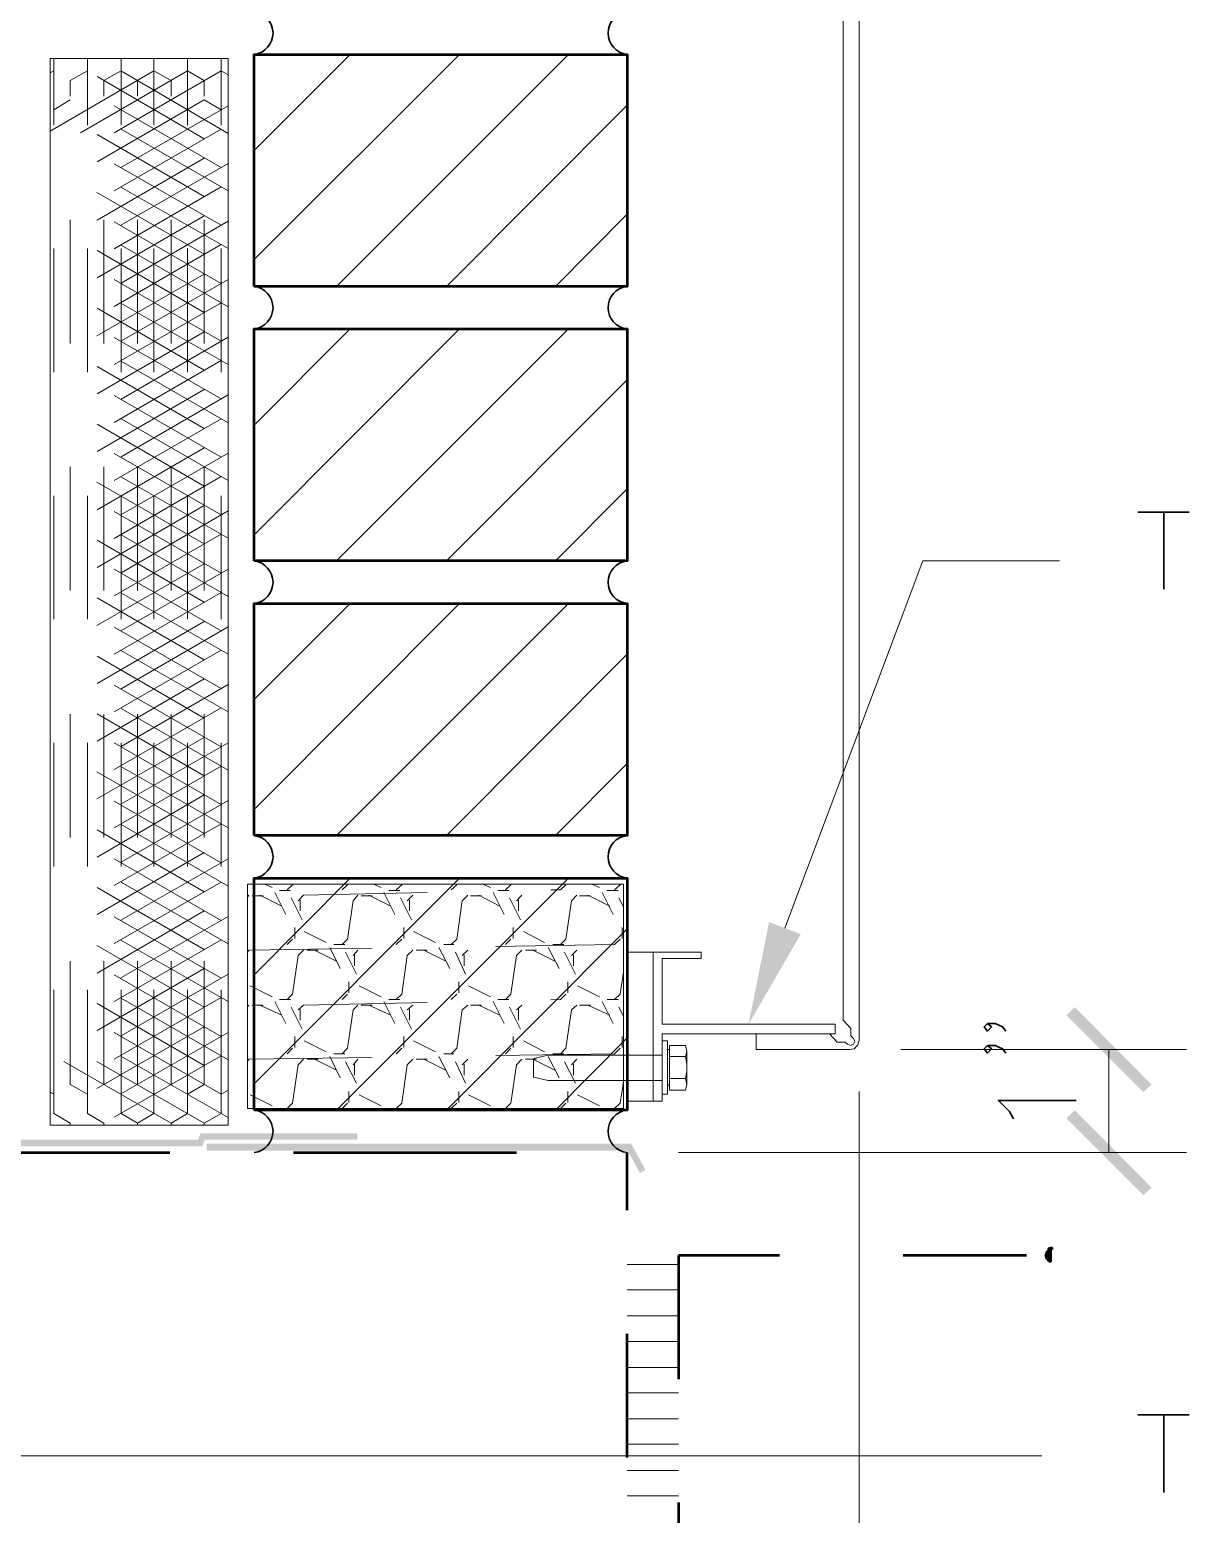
# Model space of a CAD drawing. Header units: inches. Extents: x 5 to 516, y -193 to 129.
# Drawn here: x 335.413 to 336.352, y -11.052 to -9.85 of the extents above; entities that cross this region are included whole.
import ezdxf

# ---------------------------------------------------------------- set-up
doc = ezdxf.new("R2010")
doc.units = ezdxf.units.IN
doc.header["$MEASUREMENT"] = 0
doc.linetypes.add('PDF_IMPORT', pattern=[1, 0.8, -0.2])
doc.layers.add('PDF6_Geometry', color=7, linetype='Continuous')
doc.layers.add('PDF6_Solid Fills', color=7, linetype='Continuous')

msp = doc.modelspace()

# ---------------------------------------------------------------- hatches: boundary and pattern name
at = {"layer": 'PDF6_Solid Fills', "transparency": 33554559}
for points in [[(336.3145907, -10.7100272), (336.3212574, -10.7039161), (336.2590349, -10.641138), (336.2523685, -10.647805)], [(336.2590352, -10.7244711), (336.2523685, -10.7311378), (336.314591, -10.7933597), (336.3212574, -10.7872489)], [(335.5529229, -10.7539159), (335.5518118, -10.7433604), (335.5495896, -10.7483604), (335.2773675, -10.7483596), (335.2723685, -10.753916)], [(335.6784801, -10.7483596), (335.6784801, -10.7433596), (335.5518134, -10.7433604), (335.5529239, -10.7539151), (335.5551468, -10.7483596)], [(335.5568122, -10.7516939), (335.5568122, -10.7572495), (335.8973677, -10.7572492), (335.907368, -10.7755826), (335.9118129, -10.772805), (335.9001455, -10.7516939)], [(336.2379238, -10.8366933), (336.2357016, -10.8389155), (336.2345909, -10.8416926), (336.2351456, -10.8444707), (336.2368131, -10.846693), (336.2390337, -10.84836), (336.240702, -10.847249), (336.240702, -10.8455818), (336.240702, -10.8433603), (336.240702, -10.840026), (336.2407017, -10.8372487), (336.2407016, -10.8361377)]]:
    msp.add_hatch(color=256, dxfattribs=at).paths.add_polyline_path(points)

# ---------------------------------------------------------------- linework, layer by layer
at = {"layer": 'PDF6_Geometry', "lineweight": 15}
for points in [[(336.0718132, -8.8261376), (336.0718132, -10.6516932)], [(336.0845899, -8.8261376), (336.0845899, -10.6678042)], [(335.5951468, -9.9478044), (335.6729245, -9.8700266)], [(335.5951468, -10.0361381), (335.7612579, -9.870027)], [(335.661813, -10.0578045), (335.8495908, -9.8700267)], [(335.4329244, -9.8833603), (335.4301466, -9.885027)], [(335.460146, -9.8833603), (335.4462572, -9.8911381)], [(335.4873677, -9.8833603), (335.4734788, -9.8911381)], [(335.5279245, -9.8911378), (335.5140356, -9.88336)], [(335.55459, -9.8911378), (335.5412567, -9.88336)], [(335.5740354, -9.8866935), (335.5684798, -9.8833602)], [(335.4462572, -9.9066938), (335.4329238, -9.9150272)], [(335.5684789, -9.9150263), (335.55459, -9.9066929)], [(335.7507005, -10.0578045), (335.8968116, -9.9111378)], [(335.8390342, -10.0578045), (335.896812, -9.9994711)], [(335.5951468, -10.2589153), (335.7612579, -10.0922486)], [(335.5951468, -10.1700266), (335.6729245, -10.0922489)], [(335.661813, -10.2800267), (335.8495908, -10.0922489)], [(335.7507005, -10.2800267), (335.8968116, -10.13336)], [(335.8390342, -10.2800267), (335.896812, -10.2216933)], [(336.0245901, -10.5772487), (336.1362568, -10.2800265), (336.2468123, -10.2800265)], [(335.5951468, -10.4811375), (335.7612579, -10.3144708)], [(335.5951468, -10.3922488), (335.6729245, -10.3144711)], [(335.661813, -10.5022489), (335.8495908, -10.3144711)], [(335.7507005, -10.5022489), (335.8968116, -10.3555822)], [(335.8390342, -10.5022489), (335.896812, -10.4439156)], [(335.5951468, -10.7033597), (335.7612579, -10.5366931)], [(335.5951468, -10.6150272), (335.6729245, -10.5366938)], [(335.661813, -10.7244711), (335.8495908, -10.5366933)], [(335.5895903, -10.5522491), (335.5907014, -10.5505824)], [(335.599591, -10.5505819), (335.6173688, -10.5594708)], [(335.6034792, -10.5416934), (335.6095903, -10.5444712)], [(335.6118116, -10.5483598), (335.6207005, -10.5661376)], [(335.615702, -10.5466927), (335.6245909, -10.5466927)], [(335.6218123, -10.5461377), (335.6262568, -10.5422488)], [(335.6262566, -10.5422484), (335.6262566, -10.5416928)], [(335.6307009, -10.5550262), (335.6351453, -10.5505818)], [(335.6662572, -10.5461377), (335.6707017, -10.5422488)], [(335.6751458, -10.5550262), (335.6790347, -10.5505818)], [(335.6879247, -10.5505819), (335.7057025, -10.5594708)], [(335.6918129, -10.5416934), (335.697924, -10.5444712)], [(335.7001453, -10.5483598), (335.7090342, -10.5661376)], [(335.7040357, -10.5466927), (335.7129246, -10.5466927)], [(335.710146, -10.5461377), (335.7145905, -10.5422488)], [(335.7145903, -10.5422484), (335.7145903, -10.5416928)], [(335.7190346, -10.5550262), (335.723479, -10.5505818)], [(335.7545909, -10.5461377), (335.7590354, -10.5422488)], [(335.7634795, -10.5550262), (335.7679239, -10.5505818)], [(335.7768122, -10.5505819), (335.7940345, -10.5594708)], [(335.7801466, -10.5416934), (335.7862577, -10.5444712)], [(335.788479, -10.5483598), (335.7973679, -10.5661376)], [(335.7923672, -10.5466927), (335.8012561, -10.5466927)], [(335.7984797, -10.5461377), (335.8029242, -10.5422488)], [(335.802924, -10.5422484), (335.802924, -10.5416928)], [(335.8073683, -10.5550262), (335.8118127, -10.5505818)], [(335.8429246, -10.5461377), (335.8473691, -10.5422488)], [(335.8518132, -10.5550262), (335.8562576, -10.5505818)], [(335.8651459, -10.5505819), (335.8829237, -10.5594708)], [(335.8684803, -10.5416934), (335.8745914, -10.5444712)], [(335.8768127, -10.5483598), (335.8857016, -10.5661376)], [(335.8807009, -10.5466927), (335.8895898, -10.5466927)], [(335.8868134, -10.5461377), (335.8912579, -10.5422488)], [(335.8912577, -10.5422484), (335.8918132, -10.5416928)], [(335.5934785, -10.551138), (335.6023674, -10.551138)], [(335.6251467, -10.5528041), (335.6340356, -10.5705819)], [(335.6323692, -10.5544712), (335.6323692, -10.5633601)], [(335.6707015, -10.5861372), (335.6751459, -10.5550261)], [(335.6818122, -10.551138), (335.690701, -10.551138)], [(335.7134781, -10.5528041), (335.722367, -10.5705819)], [(335.7207006, -10.5544712), (335.7207006, -10.5633601)], [(335.7590352, -10.5861372), (335.7634796, -10.5550261)], [(335.7701459, -10.551138), (335.7790347, -10.551138)], [(335.8018118, -10.5528041), (335.8107007, -10.5705819)], [(335.8090343, -10.5544712), (335.8090343, -10.5633601)], [(335.8473689, -10.5861372), (335.8518133, -10.5550261)], [(335.8584795, -10.551138), (335.8673684, -10.551138)], [(335.8901455, -10.5528041), (335.8940344, -10.5600263)], [(335.6218123, -10.5905826), (335.6262568, -10.5861381)], [(335.6279226, -10.5766937), (335.6279226, -10.5855826)], [(335.6357012, -10.5800269), (335.653479, -10.5889158)], [(335.6662572, -10.5905826), (335.6707017, -10.5861381)], [(335.710146, -10.5905826), (335.7145905, -10.5861381)], [(335.7162563, -10.5766937), (335.7162563, -10.5855826)], [(335.7240349, -10.5800269), (335.7418127, -10.5889158)], [(335.7507005, -10.7244711), (335.8968116, -10.5778044)], [(335.7545909, -10.5905826), (335.7590354, -10.5861381)], [(335.7984797, -10.5905826), (335.8029242, -10.5861381)], [(335.80459, -10.5766937), (335.80459, -10.5855826)], [(335.8129247, -10.5800269), (335.8301469, -10.5889158)], [(335.8429246, -10.5905826), (335.8473691, -10.5861381)], [(335.8868134, -10.5905826), (335.8912579, -10.5861381)], [(335.8929237, -10.5766937), (335.8929237, -10.5855826)], [(335.5895903, -10.5966929), (335.5907014, -10.5950262)], [(335.6307009, -10.5994711), (335.6351453, -10.5950267)], [(335.6379234, -10.5950268), (335.6468123, -10.5950268)], [(335.6440337, -10.5950268), (335.6618114, -10.6039157)], [(335.6562565, -10.5928047), (335.6645898, -10.6100269)], [(335.6595908, -10.5905826), (335.6684797, -10.5905826)], [(335.6690355, -10.5966929), (335.6779244, -10.6144707)], [(335.6751458, -10.5994711), (335.6790347, -10.5950267)], [(335.7190346, -10.5994711), (335.723479, -10.5950267)], [(335.7262571, -10.5950268), (335.7351459, -10.5950268)], [(335.7323674, -10.5950268), (335.7501451, -10.6039157)], [(335.7445902, -10.5928047), (335.7534791, -10.6100269)], [(335.7484784, -10.5905826), (335.7568117, -10.5905826)], [(335.757923, -10.5966929), (335.7662563, -10.6144707)], [(335.7634795, -10.5994711), (335.7679239, -10.5950267)], [(335.8073683, -10.5994711), (335.8118127, -10.5950267)], [(335.8145907, -10.5950268), (335.8234796, -10.5950268)], [(335.820701, -10.5950268), (335.8384788, -10.6039157)], [(335.8329239, -10.5928047), (335.8418128, -10.6100269)], [(335.8368121, -10.5905826), (335.845701, -10.5905826)], [(335.8462567, -10.5966929), (335.8551456, -10.6144707)], [(335.8518132, -10.5994711), (335.8562576, -10.5950267)], [(335.9179233, -10.7172486), (335.9179233, -10.5966931), (335.9179233, -10.7172486), (335.9251455, -10.7172486), (335.9251455, -10.6628042), (336.0651455, -10.6628042), (336.0651455, -10.6550264), (335.9251455, -10.6550264), (335.9251455, -10.6016931), (335.9568122, -10.6016931), (335.9568122, -10.5966931), (335.9179233, -10.5966931)], [(335.6262566, -10.6305821), (335.6307011, -10.599471)], [(335.676258, -10.5989161), (335.676258, -10.607805)], [(335.7145903, -10.6305821), (335.7190347, -10.599471)], [(335.7651455, -10.5989161), (335.7651455, -10.607805)], [(335.802924, -10.6305821), (335.8073684, -10.599471)], [(335.8534792, -10.5989161), (335.8534792, -10.607805)], [(335.5895903, -10.613915), (335.5895903, -10.6144705)], [(335.6718114, -10.6205825), (335.6718114, -10.6294714)], [(335.7607012, -10.6205825), (335.7607012, -10.6294714)], [(335.8490349, -10.6205825), (335.8490349, -10.6294714)], [(335.8912577, -10.6305821), (335.8940355, -10.6128043)], [(335.5918124, -10.6239157), (335.6095902, -10.6328046)], [(335.6218123, -10.6350263), (335.6262568, -10.6305819)], [(335.6662572, -10.6350263), (335.6707017, -10.6305819)], [(335.6801461, -10.6239157), (335.6979239, -10.6328046)], [(335.710146, -10.6350263), (335.7145905, -10.6305819)], [(335.7545909, -10.6350263), (335.7590354, -10.6305819)], [(335.7684798, -10.6239157), (335.7862576, -10.6328046)], [(335.7984797, -10.6350263), (335.8029242, -10.6305819)], [(335.8429246, -10.6350263), (335.8473691, -10.6305819)], [(335.8568135, -10.6239157), (335.8745913, -10.6328046)], [(335.8868134, -10.6350263), (335.8912579, -10.6305819)], [(335.5895903, -10.6405828), (335.5907014, -10.6394717)], [(335.5934785, -10.6394706), (335.6023674, -10.6394706)], [(335.599591, -10.6394706), (335.6173688, -10.6478039)], [(335.6118116, -10.6366935), (335.6207005, -10.6544713)], [(335.615702, -10.6350263), (335.6245909, -10.6350263)], [(335.6251467, -10.6411378), (335.6340356, -10.6589155)], [(335.6307009, -10.6433599), (335.6351453, -10.639471)], [(335.6323692, -10.6428049), (335.6323692, -10.6516938)], [(335.6707015, -10.6744709), (335.6751459, -10.6433598)], [(335.6751458, -10.6433599), (335.6790347, -10.639471)], [(335.6818122, -10.6394706), (335.690701, -10.6394706)], [(335.6879247, -10.6394706), (335.7057025, -10.6478039)], [(335.7001453, -10.6366935), (335.7090342, -10.6544713)], [(335.7040357, -10.6350263), (335.7129246, -10.6350263)], [(335.7134781, -10.6411378), (335.722367, -10.6589155)], [(335.7190346, -10.6433599), (335.723479, -10.639471)], [(335.7207006, -10.6428049), (335.7207006, -10.6516938)], [(335.7590352, -10.6744709), (335.7634796, -10.6433598)], [(335.7634795, -10.6433599), (335.7679239, -10.639471)], [(335.7701459, -10.6394706), (335.7790347, -10.6394706)], [(335.7768122, -10.6394706), (335.7940345, -10.6478039)], [(335.788479, -10.6366935), (335.7973679, -10.6544713)], [(335.7923672, -10.6350263), (335.8012561, -10.6350263)], [(335.8018118, -10.6411378), (335.8107007, -10.6589155)], [(335.8073683, -10.6433599), (335.8118127, -10.639471)], [(335.8090343, -10.6428049), (335.8090343, -10.6516938)], [(335.8473689, -10.6744709), (335.8518133, -10.6433598)], [(335.8518132, -10.6433599), (335.8562576, -10.639471)], [(335.8584795, -10.6394706), (335.8673684, -10.6394706)], [(335.8651459, -10.6394706), (335.8829237, -10.6478039)], [(335.8768127, -10.6366935), (335.8857016, -10.6544713)], [(335.8807009, -10.6350263), (335.8895898, -10.6350263)], [(335.8901455, -10.6411378), (335.8940344, -10.64836)], [(336.0718132, -10.6516935), (336.0779243, -10.6583601), (336.0779243, -10.6644712)], [(335.6279226, -10.6650263), (335.6279226, -10.6739151)], [(335.6357012, -10.6683606), (335.653479, -10.6772495)], [(335.7162563, -10.6650263), (335.7162563, -10.6739151)], [(335.7240349, -10.6683606), (335.7418127, -10.6772495)], [(335.80459, -10.6650263), (335.80459, -10.6739151)], [(335.8129247, -10.6683606), (335.8301469, -10.6772495)], [(335.8390342, -10.7244711), (335.896812, -10.6661378)], [(335.8929237, -10.6650263), (335.8929237, -10.6739151)], [(336.0607003, -10.6628041), (336.0012559, -10.6628041)], [(336.0012566, -10.6755819), (336.0012566, -10.6628042)], [(336.0845914, -10.6678042), (336.0834803, -10.6716931), (336.0807025, -10.6750264), (336.0768136, -10.6755819), (336.001258, -10.6755819)], [(336.0607018, -10.6628038), (336.0668129, -10.6694705), (336.0734795, -10.6694705), (336.0751462, -10.6711372)], [(336.0751453, -10.6711377), (336.0779231, -10.6722488), (336.0801453, -10.6711377), (336.0812564, -10.6689155), (336.0801453, -10.6666932), (336.0779231, -10.664471)], [(335.6218123, -10.6789151), (335.6262568, -10.6744707)], [(335.6562565, -10.6811373), (335.6645898, -10.6983595)], [(335.6595908, -10.6789151), (335.6684797, -10.6789151)], [(335.6662572, -10.6789151), (335.6707017, -10.6744707)], [(335.710146, -10.6789151), (335.7145905, -10.6744707)], [(335.7445902, -10.6811373), (335.7534791, -10.6983595)], [(335.7484784, -10.6789151), (335.7568117, -10.6789151)], [(335.7545909, -10.6789151), (335.7590354, -10.6744707)], [(335.7984797, -10.6789151), (335.8029242, -10.6744707)], [(335.9251458, -10.6800262), (335.8329235, -10.6800262), (335.8212569, -10.682804), (335.8212569, -10.697804), (335.8329235, -10.7005818), (335.9251458, -10.7005818)], [(335.8329239, -10.6811373), (335.8418128, -10.6983595)], [(335.8368121, -10.6789151), (335.845701, -10.6789151)], [(335.8429246, -10.6789151), (335.8473691, -10.6744707)], [(335.8868134, -10.6789151), (335.8912579, -10.6744707)], [(335.9312561, -10.7044708), (335.9295894, -10.7044708), (335.9295894, -10.6755819), (335.9312561, -10.6755819)], [(335.9312561, -10.6811373), (335.9312561, -10.6722484), (335.9440338, -10.6722484)], [(335.9312561, -10.6989155), (335.9312561, -10.6811377), (335.9440338, -10.6811377), (335.9451449, -10.6872488)], [(335.944035, -10.6811373), (335.9451461, -10.6766928), (335.944035, -10.6722484)], [(335.9451449, -10.676693), (335.9451449, -10.7039152)], [(336.1184803, -10.6755819), (336.3495914, -10.6755819)], [(336.286813, -10.7589153), (336.286813, -10.6755819)], [(335.5895903, -10.6850266), (335.5907014, -10.6833599)], [(335.6262566, -10.7189158), (335.6307011, -10.6878047)], [(335.6307009, -10.6878048), (335.6351453, -10.6833604)], [(335.6379234, -10.6833594), (335.6468123, -10.6833594)], [(335.6440337, -10.6833594), (335.6618114, -10.6922483)], [(335.6690355, -10.6855815), (335.6779244, -10.7028038)], [(335.6751458, -10.6878048), (335.6790347, -10.6833604)], [(335.676258, -10.6872487), (335.676258, -10.6961376)], [(335.7145903, -10.7189158), (335.7190347, -10.6878047)], [(335.7190346, -10.6878048), (335.723479, -10.6833604)], [(335.7262571, -10.6833594), (335.7351459, -10.6833594)], [(335.7323674, -10.6833594), (335.7501451, -10.6922483)], [(335.757923, -10.6855815), (335.7662563, -10.7028038)], [(335.7634795, -10.6878048), (335.7679239, -10.6833604)], [(335.7651455, -10.6872487), (335.7651455, -10.6961376)], [(335.802924, -10.7189158), (335.8073684, -10.6878047)], [(335.8073683, -10.6878048), (335.8118127, -10.6833604)], [(335.8145907, -10.6833594), (335.8234796, -10.6833594)], [(335.820701, -10.6833594), (335.8384788, -10.6922483)], [(335.8462567, -10.6855815), (335.8551456, -10.7028038)], [(335.8518132, -10.6878048), (335.8562576, -10.6833604)], [(335.8534792, -10.6872487), (335.8534792, -10.6961376)], [(335.944035, -10.6989155), (335.9451461, -10.6933599)], [(335.460146, -10.7116933), (335.4462572, -10.7039155)], [(335.55459, -10.7039158), (335.5412567, -10.7116936)], [(335.5895903, -10.7022487), (335.5895903, -10.7028042)], [(335.8912577, -10.7189158), (335.8940355, -10.7016935)], [(335.9312561, -10.7083601), (335.9312561, -10.6989156), (335.9440338, -10.6989156)], [(335.9312572, -10.7083601), (335.944035, -10.7083601), (335.9451461, -10.7039156), (335.944035, -10.6989156)], [(335.4329244, -10.7116933), (335.4301466, -10.7100266)], [(335.5740354, -10.7083601), (335.5684798, -10.7116934)], [(335.5918124, -10.7122494), (335.6095902, -10.7211383)], [(335.6718114, -10.7094711), (335.6718114, -10.71836)], [(335.6801461, -10.7122494), (335.6979239, -10.7211383)], [(335.7607012, -10.7094711), (335.7607012, -10.71836)], [(335.7684798, -10.7122494), (335.7862576, -10.7211383)], [(335.8490349, -10.7094711), (335.8490349, -10.71836)], [(335.8568135, -10.7122494), (335.8745913, -10.7211383)], [(336.0845899, -10.7094711), (336.0845899, -11.46836)], [(335.4462572, -10.7350268), (335.4329238, -10.727249)], [(335.4734788, -10.7350268), (335.4601455, -10.727249)], [(335.5007005, -10.7350268), (335.4873672, -10.727249)], [(335.5140356, -10.7272482), (335.5007022, -10.735026)], [(335.5412572, -10.7272482), (335.5279239, -10.735026)], [(335.5684789, -10.7272482), (335.55459, -10.735026)], [(335.6218123, -10.72336), (335.6262568, -10.7189156)], [(335.665145, -10.72336), (335.6662562, -10.72336)], [(335.6662572, -10.72336), (335.6707017, -10.7189156)], [(335.710146, -10.72336), (335.7145905, -10.7189156)], [(335.7534787, -10.72336), (335.7545898, -10.72336)], [(335.7545909, -10.72336), (335.7590354, -10.7189156)], [(335.7984797, -10.72336), (335.8029242, -10.7189156)], [(335.8418124, -10.72336), (335.8429235, -10.72336)], [(335.8429246, -10.72336), (335.8473691, -10.7189156)], [(335.8868134, -10.72336), (335.8912579, -10.7189156)], [(335.4462572, -10.7366928), (335.4462572, -10.7350262)], [(335.4734788, -10.7366928), (335.4734788, -10.7350262)], [(335.5007005, -10.7366928), (335.5007005, -10.7350262)], [(335.5279245, -10.7366928), (335.5279245, -10.7350262)], [(335.55459, -10.7366928), (335.55459, -10.7350262)], [(335.9384785, -10.7589153), (336.3495897, -10.7589153)], [(335.0551461, -10.8228044), (335.2079239, -11.0044711), (336.2323683, -11.0044711)], [(335.9384785, -10.8494711), (335.8968119, -10.8494711)], [(335.9384785, -10.8700264), (335.8968119, -10.8700264)], [(335.9384785, -10.8911378), (335.8968119, -10.8911378)], [(335.9384785, -10.911693), (335.8968119, -10.911693)], [(335.9384785, -10.9328044), (335.8968119, -10.9328044)], [(335.9384785, -10.9533597), (335.8968119, -10.9533597)], [(335.9384785, -10.9744711), (335.8968119, -10.9744711)], [(335.9384785, -10.9950264), (335.8968119, -10.9950264)], [(335.9384785, -11.0161378), (335.8968119, -11.0161378)], [(335.9384785, -11.036693), (335.8968119, -11.036693)]]:
    msp.add_lwpolyline(points, dxfattribs=at)
for points in [[(335.5740354, -10.7366929), (335.5740354, -9.8733596), (335.4301465, -9.8733596), (335.4301465, -10.7366929)], [(335.5895903, -10.7233601), (335.5895903, -10.5416934), (335.8940347, -10.5416934), (335.8940347, -10.7233601)], [(335.8968119, -10.7172486), (335.8968119, -10.5966931), (335.917923, -10.5966931), (335.917923, -10.7172486)], [(335.9251458, -10.7116939), (335.9251458, -10.6683606), (335.9295902, -10.6683606), (335.9295902, -10.7116939)]]:
    msp.add_lwpolyline(points, close=True, dxfattribs=at)
at = {"layer": 'PDF6_Geometry', "linetype": 'PDF_IMPORT', "lineweight": 15, "ltscale": 0.016111}
for points in [[(335.4329244, -10.7272482), (335.4329244, -9.8733603)], [(335.460146, -10.7272482), (335.460146, -9.8733603)], [(335.4873677, -10.7272482), (335.4873677, -9.8733603)], [(335.5140356, -10.7272482), (335.5140356, -9.8733603)], [(335.5412572, -10.7272482), (335.5412572, -9.8733603)], [(335.5684789, -10.7272482), (335.5684789, -9.8733603)], [(335.4462572, -10.7039158), (335.4462572, -9.8911383)], [(335.4734788, -10.7039158), (335.4734788, -9.8911383)], [(335.5007005, -10.7039158), (335.5007005, -9.8911383)], [(335.5279245, -10.7039158), (335.5279245, -9.8911383)], [(335.55459, -10.7039158), (335.55459, -9.8911383)]]:
    msp.add_lwpolyline(points, dxfattribs=at)
at = {"layer": 'PDF6_Geometry', "lineweight": 50}
for points in [[(335.5951468, -10.0578042), (335.5951468, -9.8700264), (335.8968134, -9.8700264), (335.8968134, -10.0578042)], [(335.5951468, -10.2800264), (335.5951468, -10.0922486), (335.8968134, -10.0922486), (335.8968134, -10.2800264)], [(335.5951468, -10.5022486), (335.5951468, -10.3144708), (335.8968134, -10.3144708), (335.8968134, -10.5022486)], [(335.5951468, -10.7244708), (335.5951468, -10.5366931), (335.8968134, -10.5366931), (335.8968134, -10.7244708)], [(336.240702, -10.8361372), (336.2379243, -10.8366927), (336.240702, -10.8361372)], [(336.240702, -10.8372494), (336.240702, -10.8361383)]]:
    msp.add_lwpolyline(points, close=True, dxfattribs=at)
at = {"layer": 'PDF6_Geometry', "linetype": 'PDF_IMPORT', "lineweight": 15, "ltscale": 0.015723}
for points in [[(335.5140356, -9.8833603), (335.4301466, -9.932249)], [(335.55459, -9.9383598), (335.4601455, -9.88336)], [(335.5740354, -9.9339155), (335.4873672, -9.88336)], [(335.55459, -9.9066938), (335.4301466, -9.9789149)], [(335.55459, -10.4072488), (335.4301466, -10.3350266)], [(335.55459, -10.3755817), (335.4301466, -10.447805)], [(335.55459, -10.4539158), (335.4301466, -10.3816936)], [(335.55459, -10.4694707), (335.4301466, -10.5416929)], [(335.55459, -10.5478048), (335.4301466, -10.4755815)], [(335.55459, -10.5161378), (335.4301466, -10.5883599)]]:
    msp.add_lwpolyline(points, dxfattribs=at)
at = {"layer": 'PDF6_Geometry', "linetype": 'PDF_IMPORT', "lineweight": 15, "ltscale": 0.016197}
for points in [[(335.5684789, -9.9616933), (335.4329238, -9.88336)], [(335.5684789, -9.8833603), (335.4329238, -9.9616936)], [(335.5740354, -9.9805825), (335.4462572, -9.9066929)], [(335.5740354, -10.3333601), (335.4462572, -10.4072486)], [(335.5684789, -10.3522482), (335.4329238, -10.4305826)], [(335.5684789, -10.4305823), (335.4329238, -10.352249)], [(335.5684789, -10.3989152), (335.4329238, -10.4772485)], [(335.5684789, -10.5244713), (335.4329238, -10.446138)], [(335.5684789, -10.5711384), (335.4329238, -10.4928039)], [(335.5684789, -10.4928043), (335.4329238, -10.5711375)], [(335.5740354, -10.5900265), (335.4462572, -10.516138)]]:
    msp.add_lwpolyline(points, dxfattribs=at)
at = {"layer": 'PDF6_Geometry', "linetype": 'PDF_IMPORT', "lineweight": 15, "ltscale": 0.015918}
for points in [[(335.5412572, -9.8833603), (335.4462572, -9.9383601)], [(335.5740354, -9.9116931), (335.4462572, -9.985026)], [(335.5684789, -10.0083603), (335.4329238, -9.930582)], [(335.5684789, -9.9305823), (335.4329238, -10.0083595)], [(335.5740354, -10.0272484), (335.4462572, -9.9539155)], [(335.5740354, -9.9583601), (335.4462572, -10.031693)], [(335.5684789, -9.9772482), (335.4329238, -10.0555826)], [(335.5684789, -10.0555823), (335.4329238, -9.977249)], [(335.5740354, -10.0744704), (335.4462572, -10.0005825)], [(335.5740354, -10.005026), (335.4462572, -10.0789162)], [(335.5684789, -10.0239152), (335.4329238, -10.1022485)], [(335.5684789, -10.1022482), (335.4329238, -10.0239161)], [(335.5740354, -10.1211375), (335.4462572, -10.0478045)], [(335.5740354, -10.0522491), (335.4462572, -10.125582)], [(335.5684789, -10.1489152), (335.4329238, -10.0711381)], [(335.5684789, -10.0711384), (335.4329238, -10.1489156)], [(335.5740354, -10.1683606), (335.4462572, -10.0944704)], [(335.5740354, -10.0989162), (335.4462572, -10.172804)], [(335.5684789, -10.1961384), (335.4329238, -10.117804)], [(335.5684789, -10.1178043), (335.4329238, -10.1961376)], [(335.5740354, -10.2150265), (335.4462572, -10.1411375)], [(335.5740354, -10.145582), (335.4462572, -10.2194711)], [(335.5684789, -10.1650263), (335.4329238, -10.2428046)], [(335.5684789, -10.2428043), (335.4329238, -10.1650271)], [(335.5740354, -10.2616935), (335.4462572, -10.1883606)], [(335.5740354, -10.192804), (335.4462572, -10.2661381)], [(335.5684789, -10.2900263), (335.4329238, -10.211693)], [(335.5684789, -10.2116933), (335.4329238, -10.2900266)], [(335.5740354, -10.3089155), (335.4462572, -10.2350265)], [(335.5740354, -10.2394711), (335.4462572, -10.3133601)], [(335.5684789, -10.3366933), (335.4329238, -10.25836)], [(335.5684789, -10.2583603), (335.4329238, -10.3366936)], [(335.5740354, -10.3555825), (335.4462572, -10.2822485)], [(335.5740354, -10.2866931), (335.4462572, -10.360026)], [(335.5684789, -10.3833603), (335.4329238, -10.305582)], [(335.5684789, -10.3055823), (335.4329238, -10.3833595)], [(335.5740354, -10.4022484), (335.4462572, -10.3289155)], [(335.5740354, -10.4494704), (335.4462572, -10.3755825)], [(335.5740354, -10.380026), (335.4462572, -10.4539161)], [(335.5684789, -10.4772482), (335.4329238, -10.3989155)], [(335.5740354, -10.4961375), (335.4462572, -10.4228045)], [(335.5740354, -10.4272491), (335.4462572, -10.500582)], [(335.5684789, -10.4461384), (335.4329238, -10.5244711)], [(335.5740354, -10.5433606), (335.4462572, -10.4694704)], [(335.5740354, -10.4739161), (335.4462572, -10.547804)], [(335.5740354, -10.5211381), (335.4462572, -10.5944711)], [(335.5684789, -10.5400263), (335.4329238, -10.6178046)], [(335.5684789, -10.6178043), (335.4329238, -10.5400271)], [(335.5740354, -10.6366935), (335.4462572, -10.5633606)], [(335.5740354, -10.567804), (335.4462572, -10.6411381)], [(335.5684789, -10.6650263), (335.4329238, -10.586693)], [(335.5684789, -10.5866933), (335.4329238, -10.6650266)], [(335.5740354, -10.6839155), (335.4462572, -10.6100265)], [(335.5740354, -10.6144711), (335.4462572, -10.6883601)], [(335.5684789, -10.7116933), (335.4329238, -10.63336)], [(335.5684789, -10.6333603), (335.4329238, -10.7116936)], [(335.5740354, -10.7305825), (335.4462572, -10.6572485)], [(335.5740354, -10.6616931), (335.4462572, -10.735026)], [(335.5279245, -10.7350268), (335.4329238, -10.680582)], [(335.5684789, -10.6805823), (335.4734788, -10.735026)]]:
    msp.add_lwpolyline(points, dxfattribs=at)
at = {"layer": 'PDF6_Geometry', "linetype": 'PDF_IMPORT', "lineweight": 15, "ltscale": 0.015436}
for points in [[(335.55459, -9.9850268), (335.4301466, -9.9128041)], [(335.55459, -9.9539158), (335.4301466, -10.0261375)], [(335.55459, -10.0316938), (335.4301466, -9.9600266)], [(335.55459, -10.0005817), (335.4301466, -10.072805)], [(335.55459, -10.0789158), (335.4301466, -10.0066937)], [(335.55459, -10.0478049), (335.4301466, -10.1194709)], [(335.55459, -10.1255817), (335.4301466, -10.0533601)], [(335.55459, -10.0944708), (335.4301466, -10.1666929)], [(335.55459, -10.1728049), (335.4301466, -10.1005816)], [(335.55459, -10.1411378), (335.4301466, -10.21336)], [(335.55459, -10.2194708), (335.4301466, -10.1472486)], [(335.55459, -10.1883598), (335.4301466, -10.2605825)], [(335.55459, -10.2661378), (335.4301466, -10.1944717)], [(335.55459, -10.2350268), (335.4301466, -10.307249)], [(335.55459, -10.3133598), (335.4301466, -10.2411376)], [(335.55459, -10.2822488), (335.4301466, -10.3539149)], [(335.55459, -10.3600268), (335.4301466, -10.287804)], [(335.55459, -10.3289158), (335.4301466, -10.4011375)], [(335.55459, -10.4228048), (335.4301466, -10.4944709)], [(335.55459, -10.5005817), (335.4301466, -10.4289156)], [(335.55459, -10.5944707), (335.4301466, -10.5222491)], [(335.55459, -10.5633598), (335.4301466, -10.6355825)], [(335.55459, -10.6411378), (335.4301466, -10.5694717)], [(335.55459, -10.6100268), (335.4301466, -10.682249)], [(335.55459, -10.6883598), (335.4301466, -10.6161376)], [(335.55459, -10.6572488), (335.4301466, -10.7289149)], [(335.55459, -10.7350268), (335.4301466, -10.6633596)]]:
    msp.add_lwpolyline(points, dxfattribs=at)
at = {"layer": 'PDF6_Geometry', "lineweight": 35}
for points in [[(336.3101465, -10.2405821), (336.3518131, -10.2405821)], [(336.3312579, -10.2405821), (336.3312579, -10.3028044)], [(336.1884785, -10.6544717), (336.1918119, -10.6572495), (336.1884785, -10.6605828), (336.1857008, -10.6572495), (336.1884785, -10.6544717), (336.1945897, -10.6544717), (336.2007008, -10.6572495), (336.2034785, -10.6605828)], [(336.1884785, -10.6722487), (336.1918119, -10.6750265), (336.1884785, -10.6783599), (336.1857008, -10.6750265), (336.1884785, -10.6722487), (336.1945897, -10.6722487), (336.2007008, -10.6750265), (336.2034785, -10.6783599)], [(336.2095899, -10.7316936), (336.2062566, -10.7255825), (336.1973677, -10.7166936), (336.2601455, -10.7166936)], [(336.3101465, -10.9711379), (336.3518131, -10.9711379)], [(336.3312579, -10.9711379), (336.3312579, -11.0339157)]]:
    msp.add_lwpolyline(points, dxfattribs=at)
at = {"layer": 'PDF6_Geometry', "linetype": 'PDF_IMPORT', "lineweight": 15, "ltscale": 0.031427}
for points in [[(335.6351451, -10.5505819), (335.8429236, -10.5461375)], [(335.5907025, -10.5950268), (335.886813, -10.5905824)], [(335.6351451, -10.6394706), (335.8429236, -10.6350262)], [(335.5907025, -10.6833594), (335.886813, -10.678915)]]:
    msp.add_lwpolyline(points, dxfattribs=at)
at = {"layer": 'PDF6_Geometry', "linetype": 'PDF_IMPORT', "lineweight": 50, "ltscale": 0.225556}
msp.add_lwpolyline([(334.5051448, -10.7589153), (335.8968134, -10.7589153)], dxfattribs=at)
at = {"layer": 'PDF6_Geometry', "linetype": 'PDF_IMPORT', "lineweight": 50, "ltscale": 0.041667}
for points in [[(335.8968119, -11.6055825), (335.8968119, -10.7589161)], [(336.2201467, -10.8422486), (335.9384785, -10.8422486), (335.9384785, -11.2583597)]]:
    msp.add_lwpolyline(points, dxfattribs=at)
at = {"layer": 'PDF6_Geometry', "lineweight": 35}
for centre, start, end in [((335.5930171, -9.8528042), 277.0491782, 82.9508218), ((335.8989415, -9.8528045), 97.0491782, 262.9508218), ((335.5930171, -10.0750264), 277.0491782, 82.9508218), ((335.8989415, -10.0750267), 97.0491782, 262.9508218), ((335.5930171, -10.2972486), 277.0491782, 82.9508218), ((335.8989415, -10.2972489), 97.0491782, 262.9508218), ((335.5930171, -10.5194708), 277.0491782, 82.9508218), ((335.8989415, -10.5194711), 97.0491782, 262.9508218), ((335.5930171, -10.7416931), 277.0491782, 82.9508218), ((335.8989415, -10.7416933), 97.0491782, 262.9508218)]:
    msp.add_arc(centre, 0.0173534, start, end, dxfattribs=at)
at = {"layer": 'PDF6_Solid Fills', "lineweight": 50, "transparency": 33554559}
msp.add_solid([(336.0373691, -10.582249), (335.9951468, -10.6550268), (336.0118135, -10.572249)], dxfattribs=at)

doc.saveas('drawing.dxf')
